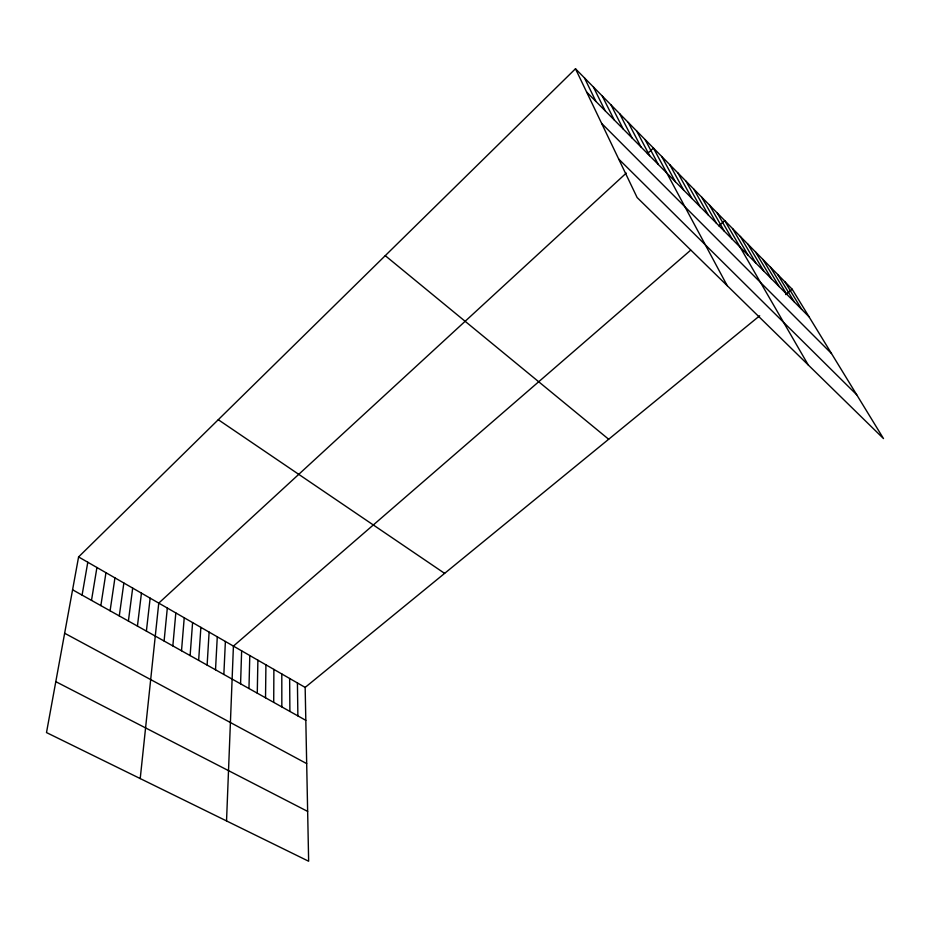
<?xml version="1.0" encoding="UTF-8"?>
<svg xmlns="http://www.w3.org/2000/svg" width="930" height="930" viewBox="0 0 930 930"><rect width="100%" height="100%" fill="white"/><g stroke="black" fill="none" stroke-linecap="round" stroke-linejoin="round"><path stroke-width="1.4" d="M273.711 702.371L273.885 669.402M265.527 697.791L265.922 664.822M257.273 693.176L257.889 660.195M248.961 688.514L249.798 655.534M240.579 683.817L241.637 650.837M226.536 820.946L233.418 646.106L690.688 250.158M223.851 674.459L225.386 641.479M215.516 669.798L217.283 636.806M207.123 665.09L209.111 632.109M198.648 660.358L200.88 627.366M190.115 655.58L192.591 622.588M181.513 650.756L184.233 617.776M172.841 645.908L175.817 612.928M164.099 641.014L167.319 608.046M140.221 778.573L158.763 603.117L626.25 173.096M146.394 631.098L150.137 598.141M137.431 626.088L141.441 593.142M128.398 621.031L132.676 588.097M119.284 615.927L123.853 583.005M110.1 610.789L114.936 577.879M100.847 605.604L105.962 572.706M91.5 600.373L96.918 567.498M82.084 595.107L87.792 562.243M575.484 68.762L637.108 197.52L883.5 438.576L792.174 289.218L575.484 68.762L78.585 556.942L46.5 732.573L308.644 861.238L305.156 687.41L759.705 315.758M647.35 153.683L653.441 148.079L727.213 285.661M718.774 225.839L724.772 220.643L808.193 364.897M785.618 294.578L792.174 289.218M55.8 681.655L307.644 811.402M64.647 633.249L306.679 763.611M72.587 589.794L305.819 720.343M78.585 556.942L305.156 687.41M218.283 419.709L444.621 573.38M385.252 255.657L608.673 439.251M618.706 159.053L856.704 394.75M601.617 123.376L831.478 353.505M586.609 92.023L809.019 316.77M784.967 281.883L801.66 309.33M777.689 274.49L794.22 301.82M770.342 267.015L786.71 294.229M762.926 259.47L779.131 286.568M755.439 251.856L771.47 278.826M747.883 244.16L763.728 271.014M740.257 236.394L755.916 263.12M732.549 228.559L748.034 255.145M717.146 212.889L732.247 239.196M709.451 205.053L724.354 231.221M701.673 197.148L716.391 223.165M693.827 189.174L708.346 215.039M685.91 181.118L700.22 206.82M677.912 172.98L692.001 198.532M669.833 164.761L683.713 190.15M661.683 156.461L675.331 181.676M645.118 139.616L658.324 164.482M636.725 131.072L649.686 155.752M628.238 122.434L640.956 146.94M619.659 113.716L632.133 138.024M611.01 104.904L623.216 129.014M602.256 96.011L614.219 119.912M593.421 87.025L605.116 110.716M584.493 77.934L595.909 101.416M297.426 682.957L297.879 715.902M289.637 678.481L289.893 711.427M281.802 673.959L281.837 706.916"/></g></svg>
